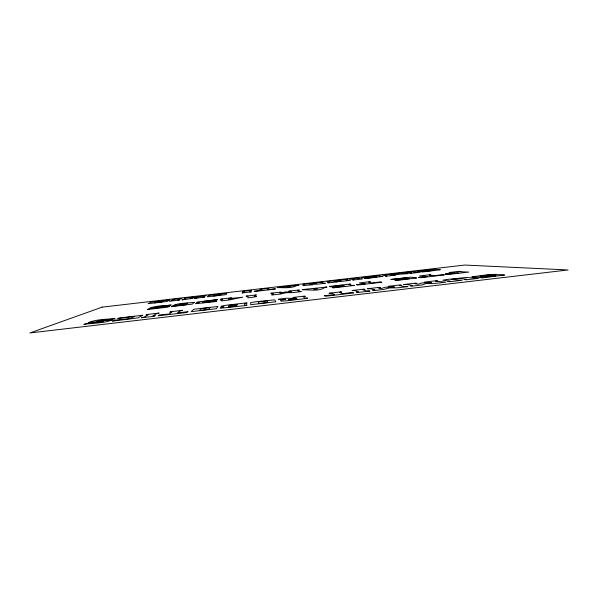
<?xml version="1.0" encoding="UTF-8"?>
<svg xmlns="http://www.w3.org/2000/svg" width="598" height="598" viewBox="0 0 598 598"><rect width="100%" height="100%" fill="white"/><g stroke="black" fill="none" stroke-linecap="round" stroke-linejoin="round"><path stroke-width="0.9" d="M256.624 296.556L254.658 296.586L254.546 295.479L256.385 294.926L246.099 296.122L247.953 296.242L247.864 297.826L252.438 297.288A14.83 0.792 -6.6 0 1 256.527 296.563M249.74 290.837L249.725 291.764L251.429 291.839L242.026 292.93L243.782 292.452L243.947 291.51L242.347 291.435L251.384 290.389L249.74 290.837M246.854 304.935L246.825 305.436L220.288 308.254L220.782 307.372L223.944 306.774L221.051 306.886L221.514 306.049L226.567 305.197L247.004 302.812L246.974 303.276L244.746 303.537L244.552 305.204L246.854 304.935M236.763 305.518L236.599 306.131L228.414 307.088L228.675 306.468L236.763 305.518M237.047 304.434L236.89 305.025L228.885 305.959L229.131 305.361L237.047 304.434M231.254 297.849L229.109 298.589L242.81 297.191L228.391 300.091L221.522 300.891L222.239 299.733L220.37 299.957L222.568 299.202L220.677 299.419L220.916 299.052L231.254 297.849M228.929 298.955L228.742 299.351L233.22 298.454L228.929 298.955M226.799 293.386L226.059 294.627L207.304 296.81L208.627 295.502L226.799 293.386M217.807 306.482L216.424 308.703L191.188 311.655L193.603 309.308L217.807 306.482M216.655 300.936L216.244 301.504L195.658 303.694L196.421 303.007L199.209 302.513L196.847 302.618L197.579 301.96L217.597 299.628L204.045 301.355L203.582 301.826L210.922 300.973L203.185 302.229L202.707 302.715L216.655 300.936M220.931 294.186L220.191 295.188L213.411 295.98L214.316 294.949L220.931 294.186M209.95 307.604L208.582 309.405L199.463 310.474L201.13 308.628L209.95 307.604M204.568 297.004L194.776 298.424L197.377 297.505L190.68 298.29L190.149 298.679L191.853 298.484L181.949 299.912L184.184 299.374L185.814 298.26L184.124 298.454L184.595 298.14L193.7 297.086L191.113 297.968L206.011 295.651L204.03 296.145L202.864 297.206L204.568 297.004M187.847 311.61L186.95 312.44L158.096 315.811L159.412 314.937L169.286 314.002L171.94 312.036L169.72 312.298L170.49 311.745L182.592 310.332L179.721 311.132L177.329 313.06L187.847 311.61M194.38 302.326L192.347 304.083L171.305 306.744L172.261 306.101L185.724 304.696L186.382 304.18L173.061 305.533C179.557 302.708 187.338 303.276 194.38 302.326M187.54 303.276L186.912 303.769L180.177 304.554L180.873 304.053L187.54 303.276M155.136 315.654L154.179 316.267L141.382 317.77L144.768 316.865L148.237 314.81L146.009 315.071L146.996 314.488L159.135 313.068L156.033 313.898L152.834 315.923L155.136 315.654M179.572 299.904L169.563 301.347L173.801 299.65L172.134 299.845L172.695 299.523L181.807 298.462L177.868 300.106L179.572 299.904M169.466 306.131L167.896 307.14L147.474 309.517L148.723 308.845L162.342 307.118L149.268 308.433C155.996 305.429 163.912 305.997 171.17 305.032L157.64 306.752L156.414 307.447L169.466 306.131M325.2 287.257C318.682 291.936 310.063 289.425 302.648 289.881L302.222 289.589L326.934 287.055L325.2 287.257M317.411 288.655L316.342 289.275L313.733 289.081L317.411 288.655M169.578 300.032L167.006 301.489L148.132 303.679L151.279 302.154L169.578 300.032M142.698 315.251L138.101 317.859L112.409 321.156L114.375 320.199L130.521 318.532L134.46 316.417L117.709 318.577L118.823 318.039L142.698 315.251M163.486 300.854L161.296 302.027L154.463 302.827L156.826 301.624L163.486 300.854M112.14 319.87C103.312 323.682 93.206 322.666 83.87 324.49L86.247 323.488L101.802 321.888L103.566 321.081L88.399 322.576C96.764 319.212 106.175 319.437 115.063 318.48L113.926 319.018L98.782 320.58L97.003 321.365L112.14 319.87M297.303 285.321C291.256 288.722 284.087 287.489 277.502 287.616L298.828 285.141L297.303 285.321M290.187 286.524L286.965 286.898L290.187 286.524M425.724 283.609L422.083 284.947L411.94 286.136L410.355 285.822L412.59 285.56L407.343 284.543L403.657 284.521L415.431 283.146L416.993 283.422L414.915 283.661L418.166 284.244L421.792 282.944L431.547 282.682L424.311 282.106L436.062 280.739L437.811 280.985L435.553 281.254L445.891 282.166L435.77 283.347L425.724 283.609M102.183 307.125L29.9 332.951L568.1 269.967L464.825 265.049L102.183 307.125M388.408 287.967L384.058 289.395L373.862 290.583L372.651 290.232L374.894 289.97L370.857 288.804L367.501 288.744L379.326 287.361L380.552 287.675L378.459 287.922L381.001 288.587L385.306 287.204L394.433 287.018L388.244 286.322L400.04 284.94L401.46 285.231L399.195 285.5L404.173 286.547L407.971 286.599L397.805 287.788L388.408 287.967M285.994 292.706L280.604 294.007L271.806 295.038L271.627 294.694L273.563 294.463L272.912 293.341L270.797 293.244L281.075 292.048L281.329 292.362L279.513 292.572L280.014 293.229L285.298 291.966L291.645 291.869L290.949 291.241L288.827 291.151L299.082 289.955L299.478 290.247L297.512 290.479L298.865 291.518L301.25 291.607L292.474 292.631L285.994 292.706M504.488 275.035L482.429 277.891L479.192 277.562L495.705 275.85C487.766 275.08 479.82 278.324 471.859 276.814L488.222 274.646L496.295 274.362L480.254 276.029C488.319 276.687 496.385 273.592 504.488 275.035M446.661 279.498L442.812 280.208L450.032 281.187L447.812 281.441L449.756 281.71L462.105 280.268L451.101 279.438L459.511 278.451L466.477 279.266L464.265 279.52L466.365 279.774L478.662 278.332L466.126 277.479L446.661 279.498M285.56 299.344L280.455 300.241L281.045 301.153L286.322 300.824L307.791 298.312L307.223 297.879L304.965 298.14L303.186 296.713L305.376 296.459L304.853 296.055L292.923 297.453L293.334 297.864L295.517 297.61L296.047 298.11L293.753 298.38L286.39 298.215L278.257 299.164L278.519 299.591L285.56 299.344M275.753 301.773L250.697 304.696L250.682 302.64L255.585 301.811L274.721 299.837L275.753 301.773M416.492 277.973L396.624 280.499L394.874 280.178L409.241 278.668L404.831 277.988L390.875 279.46L410.736 277.151L416.492 277.973M440.203 269.758L423.04 271.911L421.239 271.724L433.819 270.378L429.364 269.99L417.105 271.298L434.447 269.287L440.203 269.758M382.855 276.418L365.326 278.608L364.122 278.354L376.605 277.024L373.533 276.47L361.364 277.771L378.826 275.745L382.855 276.418M340.912 291.846L329.035 293.237L331.957 293.349L334.701 294.665L324.31 295.666L325.364 296.257L353.657 292.945L352.207 292.407L342.594 293.745L339.597 292.459L341.772 292.205L340.912 291.846M363.876 289.163L352.028 290.546L355.167 290.643L358.68 291.861L356.43 292.123L357.484 292.504L369.96 291.039L366.544 290.942L362.777 289.753L364.952 289.499L363.876 289.163M267.156 300.921L258.396 301.945L258.665 303.552L267.717 302.491L267.156 300.921M296.488 298.544L288.378 299.486L288.834 300.024L297.042 299.067L296.488 298.544M268.868 288.356L259.846 289.41L261.565 289.469L261.842 290.351L254.262 291.114L254.307 291.51L275.514 289.043L275.252 288.677L267.777 289.664L267.351 288.797L268.868 288.356M309.002 283.699L302.887 284.409L304.591 285.388L302.887 285.59L312.59 284.738L309.629 284.304L317.366 284.185L325.402 283.25L323.174 283.228L321.395 282.525L323.055 282.331L322.539 282.129L313.576 283.168L316.559 283.572L309.002 283.699M333.019 280.911L326.927 281.621L329.408 282.51L327.704 282.704L328.28 282.914L337.564 281.837L334.103 281.464L342.325 281.284L350.338 280.35L345.554 279.714L347.206 279.528L346.519 279.348L337.578 280.38L341.047 280.724L333.019 280.911M358.187 277.995L349.254 279.027L354.128 279.64L352.454 279.834L353.201 280.021L362.485 278.945L357.32 278.354L358.957 278.16L358.187 277.995M388.722 274.445L382.675 275.147L386.936 275.828L385.247 276.022L386.241 276.179L395.465 275.11L390.83 274.878L408.15 273.637L401.572 273.211L403.216 273.024L402.133 272.89L393.252 273.921L397.842 274.131L388.722 274.445M413.726 271.544L404.853 272.576L411.491 272.972L409.824 273.166L410.998 273.308L420.215 272.24L413.263 271.858L414.885 271.671L413.726 271.544M349.912 284.043L329.446 286.42L330.373 286.801L342.333 285.261L343.252 285.567L334.222 286.621L344.971 286.15L332.069 287.496L333.064 287.9L354.472 285.403L351.676 285.366L348.858 284.499L350.72 284.282L349.912 284.043M369.624 281.748L359.45 282.929L365.4 283.773L356.445 284.655L357.731 285.029L381.771 282.226L380.193 281.89L372.113 282.989L368.727 282.189L370.588 281.972L369.624 281.748M429.581 274.774L419.475 275.947L427.615 276.523L418.495 277.435L420.529 277.711L444.389 274.931L442.072 274.684L434.275 275.753L429.185 275.155L431.031 274.938L429.581 274.774M459.234 271.32L449.188 272.486L454.615 272.606L445.734 273.637L458.374 272.942L445.256 274.318L447.61 274.557L468.727 272.097L459.085 271.671L460.923 271.455L459.234 271.32"/></g></svg>
